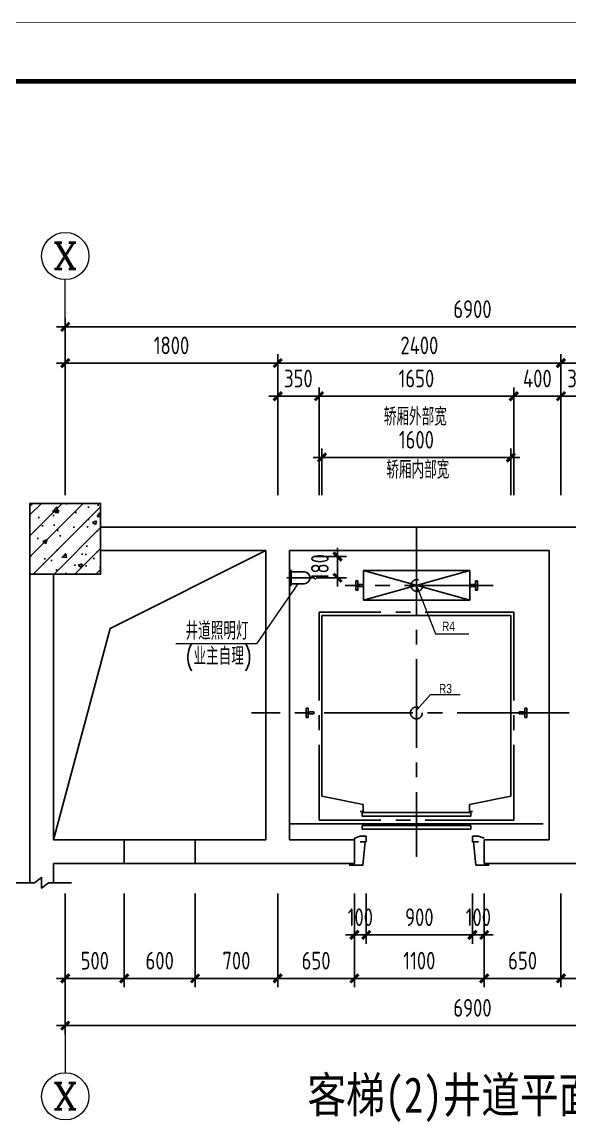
# Model space of a CAD drawing. Extents: x 185540 to 253404, y 138157 to 180211.
# Drawn here: x 242464 to 247106, y 170858 to 180211 of the extents above; entities that cross this region are included whole.
import ezdxf
from ezdxf.enums import TextEntityAlignment as Align

# ---------------------------------------------------------------- set-up
doc = ezdxf.new("R2010")
doc.units = 0
doc.header["$LTSCALE"] = 1000
doc.header["$MEASUREMENT"] = 0
for name, pattern in [('ACAD_ISO02W100', [15, 12, -3]), ('CENTER2', [1.125, 0.75, -0.125, 0.125, -0.125]), ('HIDDEN', [0.375, 0.25, -0.125])]:
    doc.linetypes.add(name, pattern=pattern)
doc.layers.get('0').update_dxf_attribs({"linetype": 'CONTINUOUS'})
doc.layers.get('DEFPOINTS').update_dxf_attribs({"linetype": 'CONTINUOUS'})
for name, color, linetype in [('1', 8, 'CONTINUOUS'), ('2', 6, 'ACAD_ISO02W100'), ('COLUMN', 4, 'CONTINUOUS'), ('HIDDEN', 2, 'HIDDEN'), ('MAIN', 7, 'CONTINUOUS'), ('WALL', 1, 'CONTINUOUS')]:
    doc.layers.add(name, color=color, linetype=linetype)
doc.layers.add('AXIS', color=3, linetype='CONTINUOUS', lineweight=9)
doc.styles.add('COMPLEX', font='COMPLEX.shx')
doc.styles.add('DIM_FONT', font='tssdeng.shx', dxfattribs={"width": 0.8, "bigfont": 'tssdchn.shx'})
doc.styles.add('H1', font='SimSun.ttf')
doc.styles.get("Standard").update_dxf_attribs({"font": 'txt.shx', "width": 0.8, "height": 260, "bigfont": 'china.shx'})
doc.dimstyles.new('DIMN-200', dxfattribs={"dimtxt": 300, "dimasz": 1, "dimexe": 250, "dimexo": 0, "dimgap": 150, "dimtad": 1, "dimdec": 0, "dimdsep": 46, "dimtxsty": 'DIM_FONT', "dimblk": '_DIMX', "dimcen": 2.5, "dimclrd": 256, "dimclre": 256, "dimclrt": 4, "dimadec": 0, "dimazin": 0, "dimtfac": 1, "dimtdec": 0, "dimtix": 1, "dimtmove": 2, "dimatfit": 3, "dimldrblk": '_DIMX', "dimfxl": 0, "dimtolj": 1, "dimtzin": 0, "dimarcsym": 0})
doc.dimstyles.get("Standard").update_dxf_attribs({"dimtxt": 300, "dimasz": 1, "dimexe": 150, "dimexo": 0, "dimgap": 150, "dimtad": 1, "dimdec": 0, "dimzin": 0, "dimdsep": 46, "dimtxsty": 'Standard', "dimblk1": '_DIMX', "dimblk2": '_DIMX', "dimsah": 1, "dimcen": 200, "dimclrd": 256, "dimclre": 256, "dimclrt": 4, "dimadec": 0, "dimazin": 0, "dimtfac": 1, "dimtdec": 0, "dimtix": 1, "dimtmove": 2, "dimatfit": 3, "dimldrblk": '_DIMX', "dimfxl": 0, "dimtolj": 1, "dimtzin": 0, "dimarcsym": 0})

# ---------------------------------------------------------------- blocks, each defined once
blk = doc.blocks.new('_DIMX')
blk.add_line((-150, 0), (150, 0))
at = {"const_width": 50}
blk.add_lwpolyline([(-70, -70), (70, 70)], dxfattribs=at)
blk = doc.blocks.new('*D22')
at = {"linetype": 'ByBlock'}
for p, q in [((269111.3, 133763.1), (269111.3, 135264.2)), ((276011.3, 133763.1), (276011.3, 135264.2)), ((276010.8, 135189.2), (269111.8, 135189.2))]:
    blk.add_line(p, q, dxfattribs=at)
at = {"layer": 'DEFPOINTS', "color": 0, "linetype": 'ByBlock'}
for p in [(269111.3, 135189.2), (269111.3, 133763.1), (276011.3, 133763.1)]:
    blk.add_point(p, dxfattribs=at)
at = {"linetype": 'ByBlock', "xscale": 0.5, "yscale": 0.5, "zscale": 0.5, "rotation": 180}
blk.add_blockref('_DIMX', (269111.3, 135189.2), dxfattribs=at)
at = {"linetype": 'ByBlock', "xscale": 0.5, "yscale": 0.5, "zscale": 0.5}
blk.add_blockref('_DIMX', (276011.3, 135189.2), dxfattribs=at)
at = {"color": 4, "linetype": 'ByBlock', "insert": (272561.3, 135339.2), "char_height": 150, "attachment_point": 5, "style": 'DIM_FONT'}
blk.add_mtext('\\A1;6900', dxfattribs=at)
blk = doc.blocks.new('*D37')
at = {"linetype": 'ByBlock'}
for p, q in [((270911.3, 133763.1), (270911.3, 134957.1)), ((270911.8, 134882.1), (273310.8, 134882.1)), ((273311.3, 133763.1), (273311.3, 134957.1))]:
    blk.add_line(p, q, dxfattribs=at)
at = {"layer": 'DEFPOINTS', "color": 0, "linetype": 'ByBlock'}
for p in [(273311.3, 134882.1), (270911.3, 133763.1), (273311.3, 133763.1)]:
    blk.add_point(p, dxfattribs=at)
at = {"linetype": 'ByBlock', "xscale": 0.5, "yscale": 0.5, "zscale": 0.5, "rotation": 180}
blk.add_blockref('_DIMX', (270911.3, 134882.1), dxfattribs=at)
at = {"linetype": 'ByBlock', "xscale": 0.5, "yscale": 0.5, "zscale": 0.5}
blk.add_blockref('_DIMX', (273311.3, 134882.1), dxfattribs=at)
at = {"color": 4, "linetype": 'ByBlock', "insert": (272111.3, 135032.1), "char_height": 150, "attachment_point": 5, "style": 'DIM_FONT'}
blk.add_mtext('\\A1;2400', dxfattribs=at)
blk = doc.blocks.new('*D23')
at = {"linetype": 'ByBlock'}
for p, q in [((269111.3, 130387.9), (269111.3, 129193.5)), ((276011.3, 130387.9), (276011.3, 129193.5)), ((276010.8, 129268.5), (269111.8, 129268.5))]:
    blk.add_line(p, q, dxfattribs=at)
at = {"layer": 'DEFPOINTS', "color": 0, "linetype": 'ByBlock'}
for p in [(269111.3, 130387.9), (276011.3, 130387.9), (269111.3, 129268.5)]:
    blk.add_point(p, dxfattribs=at)
at = {"linetype": 'ByBlock', "xscale": 0.5, "yscale": 0.5, "zscale": 0.5, "rotation": 180}
blk.add_blockref('_DIMX', (269111.3, 129268.5), dxfattribs=at)
at = {"linetype": 'ByBlock', "xscale": 0.5, "yscale": 0.5, "zscale": 0.5}
blk.add_blockref('_DIMX', (276011.3, 129268.5), dxfattribs=at)
at = {"color": 4, "linetype": 'ByBlock', "insert": (272561.3, 129418.5), "char_height": 150, "attachment_point": 5, "style": 'DIM_FONT'}
blk.add_mtext('\\A1;6900', dxfattribs=at)
blk = doc.blocks.new('*D32')
at = {"linetype": 'ByBlock'}
for p, q in [((272661.3, 130387.9), (272661.3, 129593.5)), ((273311.3, 130387.9), (273311.3, 129593.5)), ((273310.8, 129668.5), (272661.8, 129668.5))]:
    blk.add_line(p, q, dxfattribs=at)
at = {"layer": 'DEFPOINTS', "color": 0, "linetype": 'ByBlock'}
for p in [(272661.3, 130387.9), (273311.3, 130387.9), (272661.3, 129668.5)]:
    blk.add_point(p, dxfattribs=at)
at = {"linetype": 'ByBlock', "xscale": 0.5, "yscale": 0.5, "zscale": 0.5, "rotation": 180}
blk.add_blockref('_DIMX', (272661.3, 129668.5), dxfattribs=at)
at = {"linetype": 'ByBlock', "xscale": 0.5, "yscale": 0.5, "zscale": 0.5}
blk.add_blockref('_DIMX', (273311.3, 129668.5), dxfattribs=at)
at = {"color": 4, "linetype": 'ByBlock', "insert": (272986.3, 129818.5), "char_height": 150, "attachment_point": 5, "style": 'DIM_FONT'}
blk.add_mtext('\\A1;650', dxfattribs=at)
blk = doc.blocks.new('*D33')
at = {"linetype": 'ByBlock'}
for p, q in [((273311.3, 130387.9), (273311.3, 129593.5)), ((273961.3, 130387.9), (273961.3, 129593.5)), ((273311.8, 129668.5), (273960.8, 129668.5))]:
    blk.add_line(p, q, dxfattribs=at)
at = {"layer": 'DEFPOINTS', "color": 0, "linetype": 'ByBlock'}
for p in [(273311.3, 130387.9), (273961.3, 130387.9), (273961.3, 129668.5)]:
    blk.add_point(p, dxfattribs=at)
at = {"linetype": 'ByBlock', "xscale": 0.5, "yscale": 0.5, "zscale": 0.5, "rotation": 180}
blk.add_blockref('_DIMX', (273311.3, 129668.5), dxfattribs=at)
at = {"linetype": 'ByBlock', "xscale": 0.5, "yscale": 0.5, "zscale": 0.5}
blk.add_blockref('_DIMX', (273961.3, 129668.5), dxfattribs=at)
at = {"color": 4, "linetype": 'ByBlock', "insert": (273636.3, 129818.5), "char_height": 150, "attachment_point": 5, "style": 'DIM_FONT'}
blk.add_mtext('\\A1;650', dxfattribs=at)
blk = doc.blocks.new('*D25')
at = {"linetype": 'ByBlock'}
for p, q in [((273311.3, 133763.1), (273311.3, 134957.1)), ((273311.8, 134882.1), (275710.8, 134882.1)), ((275711.3, 133763.1), (275711.3, 134957.1))]:
    blk.add_line(p, q, dxfattribs=at)
at = {"layer": 'DEFPOINTS', "color": 0, "linetype": 'ByBlock'}
for p in [(275711.3, 134882.1), (273311.3, 133763.1), (275711.3, 133763.1)]:
    blk.add_point(p, dxfattribs=at)
at = {"linetype": 'ByBlock', "xscale": 0.5, "yscale": 0.5, "zscale": 0.5, "rotation": 180}
blk.add_blockref('_DIMX', (273311.3, 134882.1), dxfattribs=at)
at = {"linetype": 'ByBlock', "xscale": 0.5, "yscale": 0.5, "zscale": 0.5}
blk.add_blockref('_DIMX', (275711.3, 134882.1), dxfattribs=at)
at = {"color": 4, "linetype": 'ByBlock', "insert": (274511.3, 135032.1), "char_height": 150, "attachment_point": 5, "style": 'DIM_FONT'}
blk.add_mtext('\\A1;2400', dxfattribs=at)
blk = doc.blocks.new('*D31')
at = {"linetype": 'ByBlock'}
for p, q in [((271561.3, 130387.9), (271561.3, 129593.5)), ((272661.3, 130387.9), (272661.3, 129593.5)), ((271561.8, 129668.5), (272660.8, 129668.5))]:
    blk.add_line(p, q, dxfattribs=at)
at = {"layer": 'DEFPOINTS', "color": 0, "linetype": 'ByBlock'}
for p in [(271561.3, 130387.9), (272661.3, 130387.9), (272661.3, 129668.5)]:
    blk.add_point(p, dxfattribs=at)
at = {"linetype": 'ByBlock', "xscale": 0.5, "yscale": 0.5, "zscale": 0.5, "rotation": 180}
blk.add_blockref('_DIMX', (271561.3, 129668.5), dxfattribs=at)
at = {"linetype": 'ByBlock', "xscale": 0.5, "yscale": 0.5, "zscale": 0.5}
blk.add_blockref('_DIMX', (272661.3, 129668.5), dxfattribs=at)
at = {"color": 4, "linetype": 'ByBlock', "insert": (272111.3, 129818.5), "char_height": 150, "attachment_point": 5, "style": 'DIM_FONT'}
blk.add_mtext('\\A1;1100', dxfattribs=at)
blk = doc.blocks.new('*D30')
at = {"linetype": 'ByBlock'}
for p, q in [((270911.3, 130387.9), (270911.3, 129593.5)), ((271561.3, 130387.9), (271561.3, 129593.5)), ((270911.8, 129668.5), (271560.8, 129668.5))]:
    blk.add_line(p, q, dxfattribs=at)
at = {"layer": 'DEFPOINTS', "color": 0, "linetype": 'ByBlock'}
for p in [(270911.3, 130387.9), (271561.3, 130387.9), (271561.3, 129668.5)]:
    blk.add_point(p, dxfattribs=at)
at = {"linetype": 'ByBlock', "xscale": 0.5, "yscale": 0.5, "zscale": 0.5, "rotation": 180}
blk.add_blockref('_DIMX', (270911.3, 129668.5), dxfattribs=at)
at = {"linetype": 'ByBlock', "xscale": 0.5, "yscale": 0.5, "zscale": 0.5}
blk.add_blockref('_DIMX', (271561.3, 129668.5), dxfattribs=at)
at = {"color": 4, "linetype": 'ByBlock', "insert": (271236.3, 129818.5), "char_height": 150, "attachment_point": 5, "style": 'DIM_FONT'}
blk.add_mtext('\\A1;650', dxfattribs=at)
blk = doc.blocks.new('*D34')
at = {"linetype": 'ByBlock'}
for p, q in [((269111.3, 130387.9), (269111.3, 129593.5)), ((269611.3, 130387.9), (269611.3, 129593.5)), ((269610.8, 129668.5), (269111.8, 129668.5))]:
    blk.add_line(p, q, dxfattribs=at)
at = {"layer": 'DEFPOINTS', "color": 0, "linetype": 'ByBlock'}
for p in [(269111.3, 130387.9), (269611.3, 130387.9), (269111.3, 129668.5)]:
    blk.add_point(p, dxfattribs=at)
at = {"linetype": 'ByBlock', "xscale": 0.5, "yscale": 0.5, "zscale": 0.5, "rotation": 180}
blk.add_blockref('_DIMX', (269111.3, 129668.5), dxfattribs=at)
at = {"linetype": 'ByBlock', "xscale": 0.5, "yscale": 0.5, "zscale": 0.5}
blk.add_blockref('_DIMX', (269611.3, 129668.5), dxfattribs=at)
at = {"color": 4, "linetype": 'ByBlock', "insert": (269361.3, 129818.5), "char_height": 150, "attachment_point": 5, "style": 'DIM_FONT'}
blk.add_mtext('\\A1;500', dxfattribs=at)
blk = doc.blocks.new('*D35')
at = {"linetype": 'ByBlock'}
for p, q in [((270211.3, 130387.9), (270211.3, 129593.5)), ((270911.3, 130387.9), (270911.3, 129593.5)), ((270910.8, 129668.5), (270211.8, 129668.5))]:
    blk.add_line(p, q, dxfattribs=at)
at = {"layer": 'DEFPOINTS', "color": 0, "linetype": 'ByBlock'}
for p in [(270211.3, 130387.9), (270911.3, 130387.9), (270211.3, 129668.5)]:
    blk.add_point(p, dxfattribs=at)
at = {"linetype": 'ByBlock', "xscale": 0.5, "yscale": 0.5, "zscale": 0.5, "rotation": 180}
blk.add_blockref('_DIMX', (270211.3, 129668.5), dxfattribs=at)
at = {"linetype": 'ByBlock', "xscale": 0.5, "yscale": 0.5, "zscale": 0.5}
blk.add_blockref('_DIMX', (270911.3, 129668.5), dxfattribs=at)
at = {"color": 4, "linetype": 'ByBlock', "insert": (270561.3, 129818.5), "char_height": 150, "attachment_point": 5, "style": 'DIM_FONT'}
blk.add_mtext('\\A1;700', dxfattribs=at)
blk = doc.blocks.new('*D36')
at = {"linetype": 'ByBlock'}
for p, q in [((269611.3, 130387.9), (269611.3, 129593.5)), ((270211.3, 130387.9), (270211.3, 129593.5)), ((269611.8, 129668.5), (270210.8, 129668.5))]:
    blk.add_line(p, q, dxfattribs=at)
at = {"layer": 'DEFPOINTS', "color": 0, "linetype": 'ByBlock'}
for p in [(269611.3, 130387.9), (270211.3, 130387.9), (270211.3, 129668.5)]:
    blk.add_point(p, dxfattribs=at)
at = {"linetype": 'ByBlock', "xscale": 0.5, "yscale": 0.5, "zscale": 0.5, "rotation": 180}
blk.add_blockref('_DIMX', (269611.3, 129668.5), dxfattribs=at)
at = {"linetype": 'ByBlock', "xscale": 0.5, "yscale": 0.5, "zscale": 0.5}
blk.add_blockref('_DIMX', (270211.3, 129668.5), dxfattribs=at)
at = {"color": 4, "linetype": 'ByBlock', "insert": (269911.3, 129818.5), "char_height": 150, "attachment_point": 5, "style": 'DIM_FONT'}
blk.add_mtext('\\A1;600', dxfattribs=at)
blk = doc.blocks.new('*D38')
at = {"linetype": 'ByBlock'}
for p, q in [((269111.3, 133763.1), (269111.3, 134957.1)), ((270910.8, 134882.1), (269111.8, 134882.1)), ((270911.3, 133763.1), (270911.3, 134957.1))]:
    blk.add_line(p, q, dxfattribs=at)
at = {"layer": 'DEFPOINTS', "color": 0, "linetype": 'ByBlock'}
for p in [(269111.3, 134882.1), (269111.3, 133763.1), (270911.3, 133763.1)]:
    blk.add_point(p, dxfattribs=at)
at = {"linetype": 'ByBlock', "xscale": 0.5, "yscale": 0.5, "zscale": 0.5, "rotation": 180}
blk.add_blockref('_DIMX', (269111.3, 134882.1), dxfattribs=at)
at = {"linetype": 'ByBlock', "xscale": 0.5, "yscale": 0.5, "zscale": 0.5}
blk.add_blockref('_DIMX', (270911.3, 134882.1), dxfattribs=at)
at = {"color": 4, "linetype": 'ByBlock', "insert": (270011.3, 135032.1), "char_height": 150, "attachment_point": 5, "style": 'DIM_FONT'}
blk.add_mtext('\\A1;1800', dxfattribs=at)
blk = doc.blocks.new('*D89')
at = {"linetype": 'ByBlock'}
for p, q in [((270254, 154020.9), (270533.4, 154020.9)), ((270458.4, 154021.4), (270458.4, 154021.9)), ((270458.4, 154020.9), (270458.4, 153840.9)), ((270277.3, 153840.9), (270533.4, 153840.9)), ((270458.4, 153840.4), (270458.4, 153839.9))]:
    blk.add_line(p, q, dxfattribs=at)
at = {"layer": 'DEFPOINTS', "color": 0, "linetype": 'ByBlock'}
for p in [(270254, 154020.9), (270277.3, 153840.9), (270458.4, 153840.9)]:
    blk.add_point(p, dxfattribs=at)
at = {"linetype": 'ByBlock', "xscale": 0.5, "yscale": 0.5, "zscale": 0.5}
for p, rotation in [((270458.4, 154020.9), 270), ((270458.4, 153840.9), 90)]:
    blk.add_blockref('_DIMX', p, dxfattribs=dict(at, rotation=rotation))
at = {"color": 4, "linetype": 'ByBlock', "insert": (270308.4, 153930.9), "char_height": 150, "attachment_point": 5, "rotation": 90, "style": 'DIM_FONT'}
blk.add_mtext('\\A1;180', dxfattribs=at)
blk = doc.blocks.new('*D91')
at = {"linetype": 'ByBlock'}
for p, q in [((271561.3, 130387.9), (271561.3, 129961.5)), ((271661.3, 130387.9), (271661.3, 129961.5)), ((271560.8, 130036.5), (271560.3, 130036.5)), ((271561.3, 130036.5), (271661.3, 130036.5)), ((271661.8, 130036.5), (271662.3, 130036.5))]:
    blk.add_line(p, q, dxfattribs=at)
at = {"layer": 'DEFPOINTS', "color": 0, "linetype": 'ByBlock'}
for p in [(271561.3, 130387.9), (271661.3, 130387.9), (271661.3, 130036.5)]:
    blk.add_point(p, dxfattribs=at)
at = {"linetype": 'ByBlock', "xscale": 0.5, "yscale": 0.5, "zscale": 0.5}
blk.add_blockref('_DIMX', (271561.3, 130036.5), dxfattribs=at)
at = {"linetype": 'ByBlock', "xscale": 0.5, "yscale": 0.5, "zscale": 0.5, "rotation": 180}
blk.add_blockref('_DIMX', (271661.3, 130036.5), dxfattribs=at)
at = {"color": 4, "linetype": 'ByBlock', "insert": (271611.3, 130186.5), "char_height": 150, "attachment_point": 5, "style": 'DIM_FONT'}
blk.add_mtext('\\A1;100', dxfattribs=at)
blk = doc.blocks.new('*D92')
at = {"linetype": 'ByBlock'}
for p, q in [((271561.3, 130387.9), (271561.3, 129961.5)), ((271661.3, 130387.9), (271661.3, 129961.5)), ((271560.8, 130036.5), (271560.3, 130036.5)), ((271561.3, 130036.5), (271661.3, 130036.5)), ((271661.8, 130036.5), (271662.3, 130036.5))]:
    blk.add_line(p, q, dxfattribs=at)
at = {"layer": 'DEFPOINTS', "color": 0, "linetype": 'ByBlock'}
for p in [(271561.3, 130387.9), (271661.3, 130387.9), (271661.3, 130036.5)]:
    blk.add_point(p, dxfattribs=at)
at = {"linetype": 'ByBlock', "xscale": 0.5, "yscale": 0.5, "zscale": 0.5}
blk.add_blockref('_DIMX', (271561.3, 130036.5), dxfattribs=at)
at = {"linetype": 'ByBlock', "xscale": 0.5, "yscale": 0.5, "zscale": 0.5, "rotation": 180}
blk.add_blockref('_DIMX', (271661.3, 130036.5), dxfattribs=at)
at = {"color": 4, "linetype": 'ByBlock', "insert": (271611.3, 130186.5), "char_height": 150, "attachment_point": 5, "style": 'DIM_FONT'}
blk.add_mtext('\\A1;100', dxfattribs=at)
blk = doc.blocks.new('*D93')
at = {"linetype": 'ByBlock'}
for p, q in [((271661.3, 130387.9), (271661.3, 129961.5)), ((272561.3, 130387.9), (272561.3, 129961.5)), ((271661.8, 130036.5), (272560.8, 130036.5))]:
    blk.add_line(p, q, dxfattribs=at)
at = {"layer": 'DEFPOINTS', "color": 0, "linetype": 'ByBlock'}
for p in [(271661.3, 130387.9), (272561.3, 130387.9), (272561.3, 130036.5)]:
    blk.add_point(p, dxfattribs=at)
at = {"linetype": 'ByBlock', "xscale": 0.5, "yscale": 0.5, "zscale": 0.5, "rotation": 180}
blk.add_blockref('_DIMX', (271661.3, 130036.5), dxfattribs=at)
at = {"linetype": 'ByBlock', "xscale": 0.5, "yscale": 0.5, "zscale": 0.5}
blk.add_blockref('_DIMX', (272561.3, 130036.5), dxfattribs=at)
at = {"color": 4, "linetype": 'ByBlock', "insert": (272111.3, 130186.5), "char_height": 150, "attachment_point": 5, "style": 'DIM_FONT'}
blk.add_mtext('\\A1;900', dxfattribs=at)
blk = doc.blocks.new('*D107')
at = {"linetype": 'ByBlock'}
for p, q in [((270910.8, 134601.5), (270910.3, 134601.5)), ((270911.3, 133763.1), (270911.3, 134676.5)), ((270911.3, 134601.5), (271261.3, 134601.5)), ((271261.3, 133763.1), (271261.3, 134676.5)), ((271261.8, 134601.5), (271262.3, 134601.5))]:
    blk.add_line(p, q, dxfattribs=at)
at = {"layer": 'DEFPOINTS', "color": 0, "linetype": 'ByBlock'}
for p in [(271261.3, 134601.5), (270911.3, 133763.1), (271261.3, 133763.1)]:
    blk.add_point(p, dxfattribs=at)
at = {"linetype": 'ByBlock', "xscale": 0.5, "yscale": 0.5, "zscale": 0.5}
blk.add_blockref('_DIMX', (270911.3, 134601.5), dxfattribs=at)
at = {"linetype": 'ByBlock', "xscale": 0.5, "yscale": 0.5, "zscale": 0.5, "rotation": 180}
blk.add_blockref('_DIMX', (271261.3, 134601.5), dxfattribs=at)
at = {"color": 4, "linetype": 'ByBlock', "insert": (271086.3, 134751.5), "char_height": 150, "attachment_point": 5, "style": 'DIM_FONT'}
blk.add_mtext('\\A1;350', dxfattribs=at)
blk = doc.blocks.new('*D108')
at = {"linetype": 'ByBlock'}
for p, q in [((271261.3, 133763.1), (271261.3, 134676.5)), ((271261.8, 134601.5), (272910.8, 134601.5)), ((272911.3, 133763.1), (272911.3, 134676.5))]:
    blk.add_line(p, q, dxfattribs=at)
at = {"layer": 'DEFPOINTS', "color": 0, "linetype": 'ByBlock'}
for p in [(272911.3, 134601.5), (271261.3, 133763.1), (272911.3, 133763.1)]:
    blk.add_point(p, dxfattribs=at)
at = {"linetype": 'ByBlock', "xscale": 0.5, "yscale": 0.5, "zscale": 0.5, "rotation": 180}
blk.add_blockref('_DIMX', (271261.3, 134601.5), dxfattribs=at)
at = {"linetype": 'ByBlock', "xscale": 0.5, "yscale": 0.5, "zscale": 0.5}
blk.add_blockref('_DIMX', (272911.3, 134601.5), dxfattribs=at)
at = {"color": 4, "linetype": 'ByBlock', "insert": (272086.3, 134751.5), "char_height": 150, "attachment_point": 5, "style": 'DIM_FONT'}
blk.add_mtext('\\A1;1650', dxfattribs=at)
blk = doc.blocks.new('*D109')
at = {"linetype": 'ByBlock'}
for p, q in [((272910.8, 134601.5), (272910.3, 134601.5)), ((272911.3, 133763.1), (272911.3, 134676.5)), ((272911.3, 134601.5), (273311.3, 134601.5)), ((273311.3, 133763.1), (273311.3, 134676.5)), ((273311.8, 134601.5), (273312.3, 134601.5))]:
    blk.add_line(p, q, dxfattribs=at)
at = {"layer": 'DEFPOINTS', "color": 0, "linetype": 'ByBlock'}
for p in [(273311.3, 134601.5), (272911.3, 133763.1), (273311.3, 133763.1)]:
    blk.add_point(p, dxfattribs=at)
at = {"linetype": 'ByBlock', "xscale": 0.5, "yscale": 0.5, "zscale": 0.5}
blk.add_blockref('_DIMX', (272911.3, 134601.5), dxfattribs=at)
at = {"linetype": 'ByBlock', "xscale": 0.5, "yscale": 0.5, "zscale": 0.5, "rotation": 180}
blk.add_blockref('_DIMX', (273311.3, 134601.5), dxfattribs=at)
at = {"color": 4, "linetype": 'ByBlock', "insert": (273111.3, 134751.5), "char_height": 150, "attachment_point": 5, "style": 'DIM_FONT'}
blk.add_mtext('\\A1;400', dxfattribs=at)
blk = doc.blocks.new('*D110')
at = {"linetype": 'ByBlock'}
for p, q in [((271286.3, 133763.1), (271286.3, 134157.5)), ((272886.3, 133763.1), (272886.3, 134157.5)), ((271286.8, 134082.5), (272885.8, 134082.5))]:
    blk.add_line(p, q, dxfattribs=at)
at = {"layer": 'DEFPOINTS', "color": 0, "linetype": 'ByBlock'}
for p in [(272886.3, 134082.5), (271286.3, 133763.1), (272886.3, 133763.1)]:
    blk.add_point(p, dxfattribs=at)
at = {"linetype": 'ByBlock', "xscale": 0.5, "yscale": 0.5, "zscale": 0.5, "rotation": 180}
blk.add_blockref('_DIMX', (271286.3, 134082.5), dxfattribs=at)
at = {"linetype": 'ByBlock', "xscale": 0.5, "yscale": 0.5, "zscale": 0.5}
blk.add_blockref('_DIMX', (272886.3, 134082.5), dxfattribs=at)
at = {"color": 4, "linetype": 'ByBlock', "insert": (272086.3, 134232.5), "char_height": 150, "attachment_point": 5, "style": 'DIM_FONT'}
blk.add_mtext('\\A1;1600', dxfattribs=at)
blk = doc.blocks.new('*D111')
at = {"linetype": 'ByBlock'}
for p, q in [((270910.8, 134601.5), (270910.3, 134601.5)), ((270911.3, 133763.1), (270911.3, 134676.5)), ((270911.3, 134601.5), (271261.3, 134601.5)), ((271261.3, 133763.1), (271261.3, 134676.5)), ((271261.8, 134601.5), (271262.3, 134601.5))]:
    blk.add_line(p, q, dxfattribs=at)
at = {"layer": 'DEFPOINTS', "color": 0, "linetype": 'ByBlock'}
for p in [(271261.3, 134601.5), (270911.3, 133763.1), (271261.3, 133763.1)]:
    blk.add_point(p, dxfattribs=at)
at = {"linetype": 'ByBlock', "xscale": 0.5, "yscale": 0.5, "zscale": 0.5}
blk.add_blockref('_DIMX', (270911.3, 134601.5), dxfattribs=at)
at = {"linetype": 'ByBlock', "xscale": 0.5, "yscale": 0.5, "zscale": 0.5, "rotation": 180}
blk.add_blockref('_DIMX', (271261.3, 134601.5), dxfattribs=at)
at = {"color": 4, "linetype": 'ByBlock', "insert": (271086.3, 134751.5), "char_height": 150, "attachment_point": 5, "style": 'DIM_FONT'}
blk.add_mtext('\\A1;350', dxfattribs=at)

msp = doc.modelspace()

# ---------------------------------------------------------------- hatches: boundary and pattern name
at = {"layer": '1'}
h = msp.add_hatch(dxfattribs=at)
h.set_pattern_fill('AR-CONC', color=256, scale=50, style=0)
h.set_pattern_definition([(50, (44260.34, -845.16), (358.6301, -31.37607), [37.5, -412.5]), (355, (44260.34, -845.16), (-69.37567, 376.09607), [30, -330]), (100.4514, (44290.22, -847.77), (289.2547, 344.71977), [31.8701, -350.57106]), (46.1842, (44260.34, -745.16), (533.6205, -82.7595), [56.25, -618.75]), (96.6356, (44304.8, -752.06), (467.3314, 487.0589), [47.8051, -525.8565]), (351.1842, (44260.34, -745.16), (467.331, 487.0593), [45, -495]), (21, (44310.34, -770.16), (298.45353, -201.30945), [37.5, -412.5]), (326, (44310.34, -770.16), (121.65767, 362.575), [30, -330]), (71.4514, (44335.2, -786.93), (420.1113, 161.26525), [31.8701, -350.57106]), (37.5, (44260.34, -845.16), (6.07993, 166.44693), [0, -326, 0, -335, 0, -331.25]), (7.5, (44260.34, -845.16), (131.53477, 197.20586), [0, -191, 0, -318.5, 0, -126.25]), (327.5, (44148.84, -845.16), (266.91122, -11.277436), [0, -125, 0, -390, 0, -517.5]), (317.5, (44098.84, -845.16), (291.59308, 50.0525), [0, -162.5, 0, -259, 0, -367.5])])
h.paths.add_polyline_path([(243130, 176132.4), (242530, 176132.4), (242530, 175532.4), (243130, 175532.4)])
h = msp.add_hatch(dxfattribs=at)
h.set_pattern_fill('ANSI31', color=256, scale=1000, style=0)
h.set_pattern_definition([(45, (44260.34, -845.16), (-88.38835, 88.38835), [])])
h.paths.add_polyline_path([(242530, 175532.4), (243130, 175532.4), (243130, 176132.4), (242530, 176132.4)])

# ---------------------------------------------------------------- linework, layer by layer
for points, const_width in [([(253402.3, 138159.3), (193952.3, 138159.3), (193952.3, 180209.3), (253402.3, 180209.3)], 4), ([(252902.3, 179709.3), (252902.3, 138659.3), (195202.3, 138659.3), (195202.3, 179709.3)], 40)]:
    msp.add_lwpolyline(points, close=True, dxfattribs=dict(const_width=const_width))
at = {"layer": '1', "linetype": 'CENTER2'}
for p, q in [((245805, 175937.2), (245805, 173138.8)), ((244923.6, 175502.4), (244706.7, 175502.4)), ((246454.9, 175437.4), (245201.2, 175437.4)), ((246630, 175212.4), (244980, 175212.4)), ((244980, 175212.4), (244980, 173447.4)), ((246630, 175212.4), (246630, 173447.4)), ((246900, 174357.4), (244407.9, 174357.4)), ((249350, 174357.4), (246857.9, 174357.4)), ((246630, 173447.4), (244980, 173447.4))]:
    msp.add_line(p, q, dxfattribs=at)
at = {"layer": '1'}
msp.add_lwpolyline([(244530, 175732.4), (243209.9, 175074), (242730, 173282.4)], dxfattribs=at)
at = {"layer": '2', "ltscale": 10}
for p, q in [((243330, 173282.4), (243330, 173082.4)), ((243930, 173282.4), (243930, 173082.4))]:
    msp.add_line(p, q, dxfattribs=at)
at = {"layer": 'AXIS'}
for p, q in [((242830, 176202.6), (242830, 178028.7)), ((244799.5, 175452.3), (244449.6, 174942)), ((245806.9, 175437.8), (245966.5, 175028.8)), ((245966.5, 175028.8), (246248.3, 175028.8)), ((244449.6, 174942), (243765.7, 174942)), ((245810.9, 174387), (245924.2, 174513.5)), ((245924.2, 174513.5), (246176.5, 174513.5)), ((242830, 172827.5), (242830, 171308))]:
    msp.add_line(p, q, dxfattribs=at)
for centre in [(242830, 178228.7), (242830, 171108)]:
    msp.add_circle(centre, 200, dxfattribs=at)
at = {"layer": 'COLUMN'}
msp.add_lwpolyline([(242377.8, 172918.5), (242568.7, 172918.5), (242628.7, 172963.5), (242628.7, 172873.5), (242688.7, 172918.5), (242883.1, 172918.5)], dxfattribs=at)
at = {"layer": 'HIDDEN'}
for centre in [(245809.5, 175437.4), (245805, 174357.4)]:
    msp.add_circle(centre, 50, dxfattribs=at)
at = {"layer": 'MAIN'}
for p, q in [((244745, 175567.4), (244730, 175567.4)), ((244745, 175437.4), (244745, 175567.4)), ((244854, 175552.3), (244745, 175552.3)), ((245291.9, 175476.4), (245291.9, 175398.4)), ((245308.9, 175476.4), (245291.9, 175476.4)), ((245308.9, 175445.8), (245308.9, 175476.4)), ((245356.9, 175312.8), (245356.9, 175562.8)), ((245356.9, 175562.8), (246256.9, 175312.8)), ((246256.9, 175562.8), (245356.9, 175312.8)), ((245356.9, 175562.8), (246256.9, 175562.8)), ((246256.9, 175562.8), (246256.9, 175312.8)), ((246304.9, 175445.8), (246304.9, 175476.4)), ((246304.9, 175476.4), (246321.9, 175476.4)), ((246321.9, 175476.4), (246321.9, 175398.2)), ((244745, 175437.4), (244730, 175437.4)), ((244854, 175452.3), (244745, 175452.3)), ((245291.9, 175398.4), (245308.9, 175398.4)), ((245356.9, 175445.8), (245308.9, 175445.8)), ((245308.9, 175398.4), (245308.9, 175429)), ((245308.9, 175429), (245356.9, 175429)), ((246256.9, 175445.8), (246304.9, 175445.8)), ((246304.9, 175429), (246256.9, 175429)), ((246304.9, 175398.4), (246304.9, 175429)), ((246321.9, 175398.4), (246304.9, 175398.4)), ((246256.9, 175312.8), (245356.9, 175312.8)), ((246605, 175182.4), (245005, 175182.4)), ((245005, 175182.4), (245005, 173652.4)), ((246605, 175182.4), (246605, 173652.4)), ((244887, 174396.4), (244870, 174396.4)), ((244870, 174396.4), (244870, 174318.4)), ((244887, 174365.8), (244887, 174396.4)), ((244935, 174365.8), (244887, 174365.8)), ((244935, 174365.8), (244935, 174349)), ((246675, 174365.8), (246723, 174365.8)), ((246675, 174365.8), (246675, 174349)), ((246723, 174396.4), (246740, 174396.4)), ((246723, 174365.8), (246723, 174396.4)), ((246740, 174396.4), (246740, 174318.4)), ((244870, 174318.4), (244887, 174318.4)), ((244887, 174349), (244935, 174349)), ((244887, 174318.4), (244887, 174349)), ((246723, 174349), (246675, 174349)), ((246723, 174318.4), (246723, 174349)), ((246740, 174318.4), (246723, 174318.4)), ((245355, 173582.4), (245005, 173652.4)), ((246605, 173652.4), (246255, 173582.4)), ((245330, 173522.4), (245355, 173522.4)), ((245345, 173514.4), (245345, 173482.4)), ((246265, 173514.4), (245345, 173514.4)), ((245355, 173582.4), (245355, 173522.4)), ((246255, 173522.4), (246255, 173582.4)), ((246280, 173522.4), (246255, 173522.4)), ((246265, 173482.4), (246265, 173514.4)), ((246880, 173417.4), (244730, 173417.4)), ((245345, 173482.4), (246265, 173482.4)), ((246265, 173404.1), (245345, 173404.1)), ((245345, 173404.1), (245345, 173372.1)), ((245345, 173372.1), (246265, 173372.1)), ((246265, 173372.1), (246265, 173404.1)), ((245330, 173314.1), (245280, 173297.1)), ((245280, 173297.1), (245280.3, 173280.2)), ((245330, 173314.1), (245380, 173314.1)), ((245380, 173264.1), (245330, 173264.1)), ((245370, 173264.1), (245350, 173067.5)), ((245380, 173314.1), (245380, 173264.1)), ((246330, 173314.1), (246280, 173314.1)), ((246280, 173314.1), (246280, 173264.1)), ((246280, 173264.1), (246330, 173264.1)), ((246290, 173264.1), (246310, 173067.5)), ((246330, 173314.1), (246380, 173297.1)), ((245350, 173067.5), (245236.5, 173067.5)), ((246310, 173067.5), (246422.8, 173067.5))]:
    msp.add_line(p, q, dxfattribs=at)
msp.add_arc((244854, 175502.3), 50, 270, 90, dxfattribs=at)
at = {"layer": 'WALL'}
for p, q in [((243130, 175932.4), (249330, 175932.4)), ((243130, 175732.4), (244530, 175732.4)), ((244530, 175732.4), (244530, 173282.4)), ((244730, 175732.4), (246930, 175732.4)), ((244730, 175732.4), (244730, 173282.4)), ((246930, 173282.4), (246930, 175732.4)), ((242530, 172918.5), (242530, 175532.4)), ((242730, 173282.4), (242730, 175532.4)), ((242730, 173282.4), (244530, 173282.4)), ((244730, 173282.4), (245280, 173282.4)), ((245280, 173282.4), (245280, 173082.4)), ((246380, 173282.4), (246930, 173282.4)), ((246380, 173282.4), (246380, 173082.4)), ((242730, 172918.5), (242730, 173082.4)), ((242730, 173082.4), (245280, 173082.4)), ((246380, 173082.4), (247680, 173082.4))]:
    msp.add_line(p, q, dxfattribs=at)
msp.add_lwpolyline([(242530, 175532.4), (242530, 176132.4), (243130, 176132.4), (243130, 175532.4)], close=True, dxfattribs=at)

# ---------------------------------------------------------------- texts
at = {"layer": 'AXIS', "width": 0.75}
for s, p in [('轿厢外部宽', (245528.6, 176792.6)), ('轿厢内部宽', (245550.1, 176342.9)), ('井道照明灯', (243849.2, 174977.8)), ('(业主自理)', (243848.7, 174763.6))]:
    msp.add_text(s, height=150, dxfattribs=at).set_placement(p)
at = {"layer": 'AXIS', "style": 'H1', "width": 0.8}
msp.add_text('客梯(2)井道平面图', height=300, dxfattribs=at).set_placement((244882.4, 170970.5))
at = {"layer": 'AXIS', "char_height": 80, "attachment_point": 4}
for s, insert in [('\\Fgvfs.shx;R4', (246022.4, 175090.9)), ('\\Fgvfs.shx;R3', (245996.8, 174562.5))]:
    msp.add_mtext(s, dxfattribs=dict(at, insert=insert))
at = {"layer": 'AXIS', "style": 'COMPLEX', "width": 1.041667}
for p, p2 in [((242930, 178340.7), (242730, 178340.7)), ((242930, 171220), (242730, 171220))]:
    msp.add_attdef('X', text='', height=224, rotation=180, dxfattribs=at).set_placement(p, p2, align=Align.FIT)

# ---------------------------------------------------------------- dimensions: what is measured, and where the dimension line sits
at = {"layer": 'AXIS'}
for base, p1, p2, dimstyle, override, picture, middle, set_off in [((242830, 177628.7), (249730, 176202.6), (242830, 176202.6), 'DIMN-200', {"dimscale": 0.5, "dimexe": 150, "dimzin": 0, "dimblk1": '_DIMX', "dimblk2": '_DIMX', "dimsah": 1, "dimcen": 200}, '*D22', (246280, 177778.7), (-26281.2, 42439.5)), ((247030, 177321.6), (244630, 176202.6), (247030, 176202.6), 'DIMN-200', {"dimscale": 0.5, "dimexe": 150, "dimzin": 0, "dimblk1": '_DIMX', "dimblk2": '_DIMX', "dimsah": 1, "dimcen": 200}, '*D37', (245830, 177471.6), (-26281.2, 42439.5)), ((249430, 177321.6), (247030, 176202.6), (249430, 176202.6), 'DIMN-200', {"dimscale": 0.5, "dimexe": 150, "dimzin": 0, "dimblk1": '_DIMX', "dimblk2": '_DIMX', "dimsah": 1, "dimcen": 200}, '*D25', (248230, 177471.6), (-26281.2, 42439.5)), ((244980, 177041), (244630, 176202.6), (244980, 176202.6), 'Standard', {"dimscale": 0.5, "dimtxsty": 'DIM_FONT', "dimblk": '_DIMX'}, '*D107', (244805, 177191), (-26281.2, 42439.5)), ((246630, 177041), (244980, 176202.6), (246630, 176202.6), 'Standard', {"dimscale": 0.5, "dimtxsty": 'DIM_FONT', "dimblk": '_DIMX'}, '*D108', (245805, 177191), (-26281.2, 42439.5)), ((247030, 177041), (246630, 176202.6), (247030, 176202.6), 'Standard', {"dimscale": 0.5, "dimtxsty": 'DIM_FONT', "dimblk": '_DIMX'}, '*D109', (246830, 177191), (-26281.2, 42439.5)), ((247380, 177041), (247030, 176202.6), (247380, 176202.6), 'Standard', {"dimscale": 0.5, "dimtxsty": 'DIM_FONT', "dimblk": '_DIMX'}, '*D111', (247205, 177191), (-23881.2, 42439.5)), ((246605, 176522.1), (245005, 176202.6), (246605, 176202.6), 'Standard', {"dimscale": 0.5, "dimtxsty": 'DIM_FONT', "dimblk": '_DIMX'}, '*D110', (245805, 176672.1), (-26281.2, 42439.5)), ((242830, 171708), (249730, 172827.5), (242830, 172827.5), 'DIMN-200', {"dimscale": 0.5, "dimexe": 150, "dimzin": 0, "dimblk1": '_DIMX', "dimblk2": '_DIMX', "dimsah": 1, "dimcen": 200}, '*D23', (246280, 171858), (-26281.2, 42439.5)), ((245380, 172476), (245280, 172827.5), (245380, 172827.5), 'Standard', {"dimscale": 0.5, "dimtxsty": 'DIM_FONT', "dimblk": '_DIMX'}, '*D91', (245330, 172626), (-26281.2, 42439.5)), ((246380, 172108), (245280, 172827.5), (246380, 172827.5), 'DIMN-200', {"dimscale": 0.5, "dimexe": 150, "dimzin": 0, "dimblk1": '_DIMX', "dimblk2": '_DIMX', "dimsah": 1, "dimcen": 200}, '*D31', (245830, 172258), (-26281.2, 42439.5)), ((246280, 172476), (245380, 172827.5), (246280, 172827.5), 'Standard', {"dimscale": 0.5, "dimtxsty": 'DIM_FONT', "dimblk": '_DIMX'}, '*D93', (245830, 172626), (-26281.2, 42439.5)), ((246380, 172476), (246280, 172827.5), (246380, 172827.5), 'Standard', {"dimscale": 0.5, "dimtxsty": 'DIM_FONT', "dimblk": '_DIMX'}, '*D92', (246330, 172626), (-25281.2, 42439.5))]:
    dim = msp.add_linear_dim(base=base, p1=p1, p2=p2, dimstyle=dimstyle, override=override, dxfattribs=at)
    dim.commit()
    dim.dimension.update_dxf_attribs({"geometry": picture, "text_midpoint": middle, "insert": set_off})
for base, p1, p2, angle, picture, middle, set_off in [((242830, 177321.6), (244630, 176202.6), (242830, 176202.6), 180, '*D38', (243730, 177471.6), (-26281.2, 42439.5)), ((245137.5, 175502.4), (244933.1, 175682.4), (244956.4, 175502.4), 90, '*D89', (244987.5, 175592.4), (-25320.9, 21661.5)), ((242830, 172108), (243330, 172827.5), (242830, 172827.5), 180, '*D34', (243080, 172258), (-26281.2, 42439.5)), ((243930, 172108), (243330, 172827.5), (243930, 172827.5), 180, '*D36', (243630, 172258), (-26281.2, 42439.5)), ((243930, 172108), (244630, 172827.5), (243930, 172827.5), 180, '*D35', (244280, 172258), (-26281.2, 42439.5)), ((245280, 172108), (244630, 172827.5), (245280, 172827.5), 180, '*D30', (244955, 172258), (-26281.2, 42439.5)), ((246380, 172108), (247030, 172827.5), (246380, 172827.5), 180, '*D32', (246705, 172258), (-26281.2, 42439.5)), ((247680, 172108), (247030, 172827.5), (247680, 172827.5), 180, '*D33', (247355, 172258), (-26281.2, 42439.5))]:
    dim = msp.add_linear_dim(base=base, p1=p1, p2=p2, angle=angle, dimstyle='DIMN-200', override={"dimscale": 0.5, "dimexe": 150, "dimzin": 0, "dimblk1": '_DIMX', "dimblk2": '_DIMX', "dimsah": 1, "dimcen": 200}, dxfattribs=at)
    dim.commit()
    dim.dimension.update_dxf_attribs({"geometry": picture, "text_midpoint": middle, "insert": set_off})

doc.saveas('drawing.dxf')
